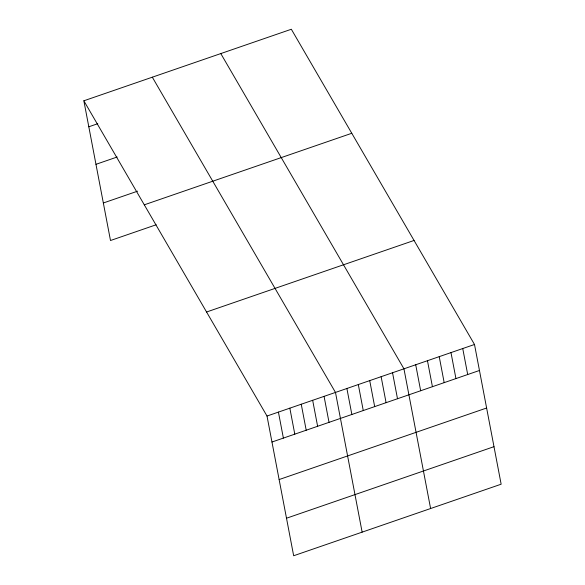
<?xml version="1.0" encoding="UTF-8"?>
<svg xmlns="http://www.w3.org/2000/svg" width="585" height="585" viewBox="0 0 585 585"><rect width="100%" height="100%" fill="white"/><g stroke="black" fill="none" stroke-linecap="round" stroke-linejoin="round"><path stroke-width="0.88" d="M83.852 100.795L291.337 29.25L474.501 344.485L501.148 484.204L293.663 555.75L267.009 416.037L83.852 100.795L110.499 240.515L156.151 224.772M88.81 126.791L97.775 123.698M95.969 164.319L117.161 157.014M103.34 202.988L137.577 191.178M144.29 204.823L351.782 133.278M206.571 312.002L414.056 240.457M267.009 416.037L474.501 344.485M271.974 442.026L479.459 370.48M279.133 479.554L486.618 408.008M286.504 518.222L493.989 446.677M220.794 53.579L403.95 368.813L430.604 508.526M152.319 77.183L335.483 392.425L362.137 532.138M462.742 348.543L467.7 374.532M450.984 352.594L455.942 378.59M439.225 356.653L444.183 382.641M427.467 360.704L432.425 386.7M415.708 364.762L420.666 390.751M392.542 372.747L397.5 398.743M381.127 376.681L386.085 402.677M369.72 380.616L374.678 406.612M358.305 384.55L363.263 410.546M346.89 388.491L351.856 414.48M324.068 396.359L329.026 422.355M312.661 400.294L317.618 426.289M301.246 404.228L306.204 430.224M289.838 408.162L294.796 434.158M278.423 412.096L283.381 438.092"/></g></svg>
